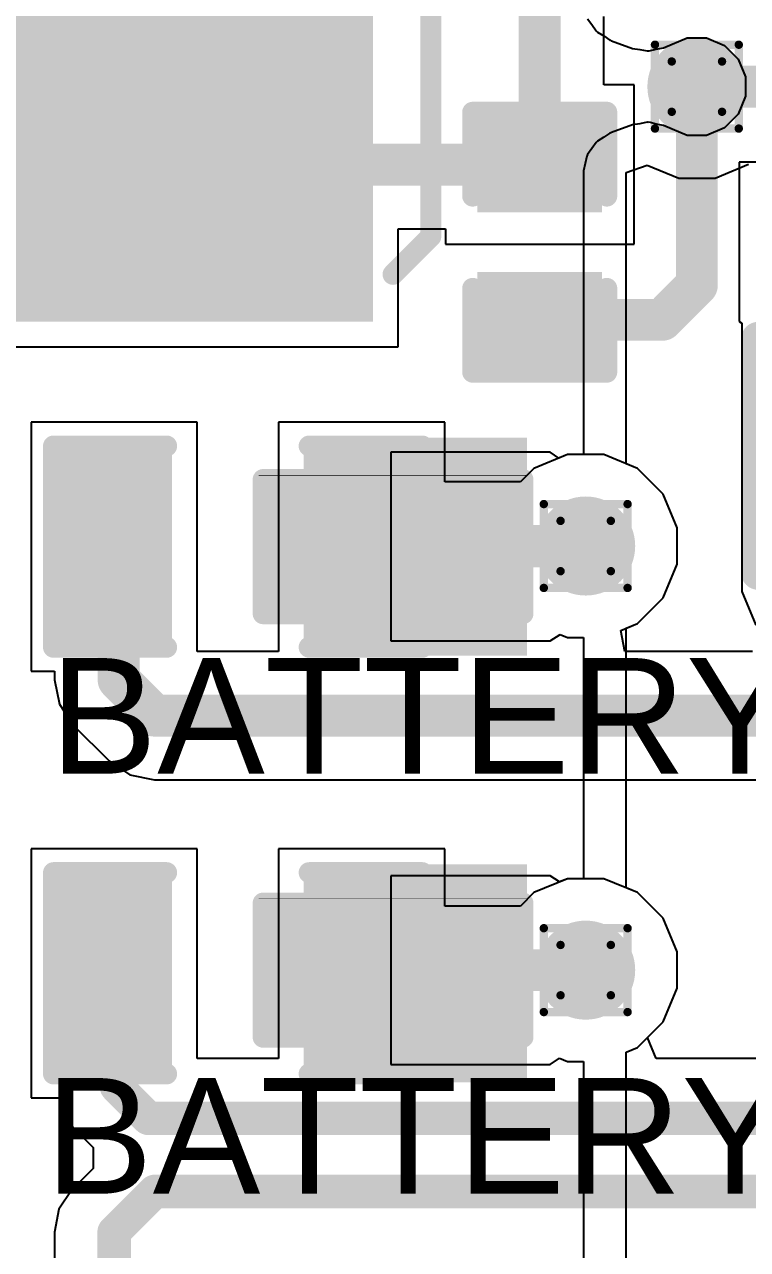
# Model space of a CAD drawing. Header units: inches. Extents: x 0 to 355, y -10 to 78.
# Drawn here: x 27.77 to 32.16, y 11.35 to 18.77 of the extents above; entities that cross this region are included whole.
import ezdxf

# ---------------------------------------------------------------- set-up
doc = ezdxf.new("R2010")
doc.units = ezdxf.units.IN
for name, color, linetype in [('Bottom Layer', 5, 'Continuous'), ('Bottom Overlay', 54, 'Continuous'), ('Bottom Paste', 16, 'Continuous'), ('Bottom Solder', 6, 'Continuous'), ('Drill Drawing', 1, 'Continuous'), ('Top Layer', 1, 'Continuous'), ('Top Overlay', 2, 'Continuous'), ('Top Paste', 8, 'Continuous'), ('Top Solder', 216, 'Continuous'), ('Via Holes', 16, 'Continuous')]:
    doc.layers.add(name, color=color, linetype=linetype)
doc.styles.add('Arial', font='', dxfattribs={"height": 0.2})
doc.styles.get('Arial').set_extended_font_data('Arial')

# ---------------------------------------------------------------- blocks, each defined once
blk = doc.blocks.new('IND_0402_10')
at = {"layer": 'Top Layer'}
for points in [[(-0.55, 0.3), (-0.15, 0.3), (-0.15, -0.3), (-0.55, -0.3)], [(0.15, 0.3), (0.55, 0.3), (0.55, -0.3), (0.15, -0.3)]]:
    blk.add_hatch(color=1, dxfattribs=at).paths.add_polyline_path(points)
at = {"layer": 'Top Paste'}
for points in [[(-0.55, 0.3), (-0.15, 0.3), (-0.15, -0.3), (-0.55, -0.3)], [(0.15, 0.3), (0.55, 0.3), (0.55, -0.3), (0.15, -0.3)]]:
    blk.add_hatch(color=8, dxfattribs=at).paths.add_polyline_path(points)
at = {"layer": 'Top Solder'}
for points in [[(-0.6516, 0.4016), (-0.0484, 0.4016), (-0.0484, -0.4016), (-0.6516, -0.4016)], [(0.0484, 0.4016), (0.6516, 0.4016), (0.6516, -0.4016), (0.0484, -0.4016)]]:
    blk.add_hatch(color=216, dxfattribs=at).paths.add_polyline_path(points)
at = {"layer": 'Top Overlay'}
for points in [[(-0.7112, 0.4572, 0.2, 0.2, 0), (-0.3048, 0.4572, 0.2, 0.2, 0)], [(-0.7112, 0.4572, 0.2, 0.2, 0), (-0.7112, -0.4572, 0.2, 0.2, 0)], [(-0.3048, 0.4572, 0.2, 0.2, 0), (0.7112, 0.4572, 0.2, 0.2, 0)], [(0.7112, 0.4572, 0.2, 0.2, 0), (0.7112, -0.4572, 0.2, 0.2, 0)], [(-0.7112, -0.4572, 0.2, 0.2, 0), (-0.3048, -0.4572, 0.2, 0.2, 0)], [(-0.3048, -0.4572, 0.2, 0.2, 0), (0.7112, -0.4572, 0.2, 0.2, 0)]]:
    blk.add_lwpolyline(points, format="xyseb", dxfattribs=at)
for points in [[(-0.7612, 0.4572, 0.1, 0.1, 1), (-0.6612, 0.4572, 0.1, 0.1, 1)], [(-0.7612, 0.4572, 0.1, 0.1, 1), (-0.6612, 0.4572, 0.1, 0.1, 1)], [(-0.3548, 0.4572, 0.1, 0.1, 1), (-0.2548, 0.4572, 0.1, 0.1, 1)], [(-0.3548, 0.4572, 0.1, 0.1, 1), (-0.2548, 0.4572, 0.1, 0.1, 1)], [(0.6612, 0.4572, 0.1, 0.1, 1), (0.7612, 0.4572, 0.1, 0.1, 1)], [(0.6612, 0.4572, 0.1, 0.1, 1), (0.7612, 0.4572, 0.1, 0.1, 1)], [(-0.7612, -0.4572, 0.1, 0.1, 1), (-0.6612, -0.4572, 0.1, 0.1, 1)], [(-0.7612, -0.4572, 0.1, 0.1, 1), (-0.6612, -0.4572, 0.1, 0.1, 1)], [(-0.3548, -0.4572, 0.1, 0.1, 1), (-0.2548, -0.4572, 0.1, 0.1, 1)], [(-0.3548, -0.4572, 0.1, 0.1, 1), (-0.2548, -0.4572, 0.1, 0.1, 1)], [(0.6612, -0.4572, 0.1, 0.1, 1), (0.7612, -0.4572, 0.1, 0.1, 1)], [(0.6612, -0.4572, 0.1, 0.1, 1), (0.7612, -0.4572, 0.1, 0.1, 1)]]:
    blk.add_lwpolyline(points, format="xyseb", close=True, dxfattribs=at)
blk = doc.blocks.new('SMD5032_2P_15')
at = {"layer": 'Top Layer'}
for points in [[(-2.7, 1.2), (-1, 1.2), (-1, -1.2), (-2.7, -1.2)], [(1, 1.2), (2.7, 1.2), (2.7, -1.2), (1, -1.2)]]:
    blk.add_hatch(color=1, dxfattribs=at).paths.add_polyline_path(points)
at = {"layer": 'Top Paste'}
for points in [[(-2.7, 1.2), (-1, 1.2), (-1, -1.2), (-2.7, -1.2)], [(1, 1.2), (2.7, 1.2), (2.7, -1.2), (1, -1.2)]]:
    blk.add_hatch(color=8, dxfattribs=at).paths.add_polyline_path(points)
at = {"layer": 'Top Solder'}
for points in [[(-2.8016, 1.3016), (-0.8984, 1.3016), (-0.8984, -1.3016), (-2.8016, -1.3016)], [(0.8984, 1.3016), (2.8016, 1.3016), (2.8016, -1.3016), (0.8984, -1.3016)]]:
    blk.add_hatch(color=216, dxfattribs=at).paths.add_polyline_path(points)
at = {"layer": 'Top Overlay'}
for points in [[(-2.286, 1.651, 0.127, 0.127, 0), (-2.5146, 1.4224, 0.127, 0.127, 0)], [(-2.286, 1.651, 0.127, 0.127, 0), (2.286, 1.651, 0.127, 0.127, 0)], [(2.286, 1.651, 0.127, 0.127, 0), (2.5146, 1.4224, 0.127, 0.127, 0)], [(-2.5146, -1.4224, 0.127, 0.127, 0), (-2.286, -1.651, 0.127, 0.127, 0)], [(2.5146, -1.4224, 0.127, 0.127, 0), (2.286, -1.651, 0.127, 0.127, 0)], [(-2.286, -1.651, 0.127, 0.127, 0), (2.286, -1.651, 0.127, 0.127, 0)]]:
    blk.add_lwpolyline(points, format="xyseb", dxfattribs=at)
for points in [[(-2.3178, 1.651, 0.0635, 0.0635, 1), (-2.2542, 1.651, 0.0635, 0.0635, 1)], [(-2.3178, 1.651, 0.0635, 0.0635, 1), (-2.2542, 1.651, 0.0635, 0.0635, 1)], [(2.2543, 1.651, 0.0635, 0.0635, 1), (2.3178, 1.651, 0.0635, 0.0635, 1)], [(2.2542, 1.651, 0.0635, 0.0635, 1), (2.3178, 1.651, 0.0635, 0.0635, 1)], [(-2.5463, 1.4224, 0.0635, 0.0635, 1), (-2.4829, 1.4224, 0.0635, 0.0635, 1)], [(2.4829, 1.4224, 0.0635, 0.0635, 1), (2.5464, 1.4224, 0.0635, 0.0635, 1)], [(-2.5463, -1.4224, 0.0635, 0.0635, 1), (-2.4829, -1.4224, 0.0635, 0.0635, 1)], [(2.4829, -1.4224, 0.0635, 0.0635, 1), (2.5464, -1.4224, 0.0635, 0.0635, 1)], [(-2.3178, -1.651, 0.0635, 0.0635, 1), (-2.2542, -1.651, 0.0635, 0.0635, 1)], [(-2.3178, -1.651, 0.0635, 0.0635, 1), (-2.2542, -1.651, 0.0635, 0.0635, 1)], [(2.2543, -1.651, 0.0635, 0.0635, 1), (2.3178, -1.651, 0.0635, 0.0635, 1)], [(2.2542, -1.651, 0.0635, 0.0635, 1), (2.3178, -1.651, 0.0635, 0.0635, 1)]]:
    blk.add_lwpolyline(points, format="xyseb", close=True, dxfattribs=at)
blk = doc.blocks.new('R___0402_B_50')
at = {"layer": 'Bottom Layer'}
for points in [[(-0.2413, 0.3175), (-0.2413, -0.3175), (-0.6985, -0.3175), (-0.6985, 0.3175)], [(0.6985, 0.3175), (0.6985, -0.3175), (0.2413, -0.3175), (0.2413, 0.3175)]]:
    blk.add_hatch(color=5, dxfattribs=at).paths.add_polyline_path(points)
at = {"layer": 'Bottom Paste'}
for points in [[(-0.2413, 0.3175), (-0.2413, -0.3175), (-0.6985, -0.3175), (-0.6985, 0.3175)], [(0.6985, 0.3175), (0.6985, -0.3175), (0.2413, -0.3175), (0.2413, 0.3175)]]:
    blk.add_hatch(color=16, dxfattribs=at).paths.add_polyline_path(points)
at = {"layer": 'Bottom Solder'}
for points in [[(-0.1863, 0.3725), (-0.1863, -0.3725), (-0.7535, -0.3725), (-0.7535, 0.3725)], [(0.7535, 0.3725), (0.7535, -0.3725), (0.1863, -0.3725), (0.1863, 0.3725)]]:
    blk.add_hatch(color=6, dxfattribs=at).paths.add_polyline_path(points)
at = {"layer": 'Bottom Overlay'}
for points in [[(-0.7874, -0.4064, 0.127, 0.127, 0), (-0.7874, 0.4064, 0.127, 0.127, 0)], [(-0.7874, 0.4064, 0.127, 0.127, 0), (0.7874, 0.4064, 0.127, 0.127, 0)], [(0.7874, -0.4064, 0.127, 0.127, 0), (0.7874, 0.4064, 0.127, 0.127, 0)], [(-0.8128, 0.4318, 0.00323, 0.00323, 0), (0.8128, 0.4318, 0.00323, 0.00323, 0)], [(-0.7874, -0.4064, 0.127, 0.127, 0), (0.7874, -0.4064, 0.127, 0.127, 0)]]:
    blk.add_lwpolyline(points, format="xyseb", dxfattribs=at)
for points in [[(-0.8191, 0.4064, 0.0635, 0.0635, 1), (-0.7556, 0.4064, 0.0635, 0.0635, 1)], [(-0.8191, 0.4064, 0.0635, 0.0635, 1), (-0.7556, 0.4064, 0.0635, 0.0635, 1)], [(0.7556, 0.4064, 0.0635, 0.0635, 1), (0.8191, 0.4064, 0.0635, 0.0635, 1)], [(0.7556, 0.4064, 0.0635, 0.0635, 1), (0.8191, 0.4064, 0.0635, 0.0635, 1)], [(-0.8136, 0.4318, 0.00161, 0.00161, 1), (-0.812, 0.4318, 0.00161, 0.00161, 1)], [(0.812, 0.4318, 0.00161, 0.00161, 1), (0.8136, 0.4318, 0.00161, 0.00161, 1)], [(-0.8191, -0.4064, 0.0635, 0.0635, 1), (-0.7556, -0.4064, 0.0635, 0.0635, 1)], [(-0.8191, -0.4064, 0.0635, 0.0635, 1), (-0.7556, -0.4064, 0.0635, 0.0635, 1)], [(0.7556, -0.4064, 0.0635, 0.0635, 1), (0.8191, -0.4064, 0.0635, 0.0635, 1)], [(0.7556, -0.4064, 0.0635, 0.0635, 1), (0.8191, -0.4064, 0.0635, 0.0635, 1)]]:
    blk.add_lwpolyline(points, format="xyseb", close=True, dxfattribs=at)
blk = doc.blocks.new('R___0402_B_51')
at = {"layer": 'Bottom Layer'}
for points in [[(-0.2413, 0.3175), (-0.2413, -0.3175), (-0.6985, -0.3175), (-0.6985, 0.3175)], [(0.6985, 0.3175), (0.6985, -0.3175), (0.2413, -0.3175), (0.2413, 0.3175)]]:
    blk.add_hatch(color=5, dxfattribs=at).paths.add_polyline_path(points)
at = {"layer": 'Bottom Paste'}
for points in [[(-0.2413, 0.3175), (-0.2413, -0.3175), (-0.6985, -0.3175), (-0.6985, 0.3175)], [(0.6985, 0.3175), (0.6985, -0.3175), (0.2413, -0.3175), (0.2413, 0.3175)]]:
    blk.add_hatch(color=16, dxfattribs=at).paths.add_polyline_path(points)
at = {"layer": 'Bottom Solder'}
for points in [[(-0.1863, 0.3725), (-0.1863, -0.3725), (-0.7535, -0.3725), (-0.7535, 0.3725)], [(0.7535, 0.3725), (0.7535, -0.3725), (0.1863, -0.3725), (0.1863, 0.3725)]]:
    blk.add_hatch(color=6, dxfattribs=at).paths.add_polyline_path(points)
at = {"layer": 'Bottom Overlay'}
for points in [[(-0.7874, 0.4064, 0.127, 0.127, 0), (0.7874, 0.4064, 0.127, 0.127, 0)], [(-0.7874, -0.4064, 0.127, 0.127, 0), (-0.7874, 0.4064, 0.127, 0.127, 0)], [(0.7874, -0.4064, 0.127, 0.127, 0), (0.7874, 0.4064, 0.127, 0.127, 0)], [(-0.8128, 0.4318, 0.00323, 0.00323, 0), (0.8128, 0.4318, 0.00323, 0.00323, 0)], [(-0.7874, -0.4064, 0.127, 0.127, 0), (0.7874, -0.4064, 0.127, 0.127, 0)]]:
    blk.add_lwpolyline(points, format="xyseb", dxfattribs=at)
for points in [[(-0.8191, 0.4064, 0.0635, 0.0635, 1), (-0.7556, 0.4064, 0.0635, 0.0635, 1)], [(-0.8191, 0.4064, 0.0635, 0.0635, 1), (-0.7556, 0.4064, 0.0635, 0.0635, 1)], [(0.7556, 0.4064, 0.0635, 0.0635, 1), (0.8191, 0.4064, 0.0635, 0.0635, 1)], [(0.7556, 0.4064, 0.0635, 0.0635, 1), (0.8191, 0.4064, 0.0635, 0.0635, 1)], [(-0.8136, 0.4318, 0.00161, 0.00161, 1), (-0.812, 0.4318, 0.00161, 0.00161, 1)], [(0.812, 0.4318, 0.00161, 0.00161, 1), (0.8136, 0.4318, 0.00161, 0.00161, 1)], [(-0.8191, -0.4064, 0.0635, 0.0635, 1), (-0.7556, -0.4064, 0.0635, 0.0635, 1)], [(-0.8191, -0.4064, 0.0635, 0.0635, 1), (-0.7556, -0.4064, 0.0635, 0.0635, 1)], [(0.7556, -0.4064, 0.0635, 0.0635, 1), (0.8191, -0.4064, 0.0635, 0.0635, 1)], [(0.7556, -0.4064, 0.0635, 0.0635, 1), (0.8191, -0.4064, 0.0635, 0.0635, 1)]]:
    blk.add_lwpolyline(points, format="xyseb", close=True, dxfattribs=at)
blk = doc.blocks.new('LED_0603_68')
at = {"layer": 'Top Layer'}
for points in [[(-1, 0.5), (-0.5, 0.5), (-0.5, -0.5), (-1, -0.5)], [(0.5, 0.5), (1, 0.5), (1, -0.5), (0.5, -0.5)]]:
    blk.add_hatch(color=1, dxfattribs=at).paths.add_polyline_path(points)
at = {"layer": 'Top Overlay'}
blk.add_hatch(color=2, dxfattribs=at).paths.add_polyline_path([(1.1176, -0.6604), (1.7526, -0.6604), (1.7526, 0.6604), (1.1176, 0.6604)])
at = {"layer": 'Top Paste'}
for points in [[(-1, 0.5), (-0.5, 0.5), (-0.5, -0.5), (-1, -0.5)], [(0.5, 0.5), (1, 0.5), (1, -0.5), (0.5, -0.5)]]:
    blk.add_hatch(color=8, dxfattribs=at).paths.add_polyline_path(points)
at = {"layer": 'Top Solder'}
for points in [[(-1.1016, 0.6016), (-0.3984, 0.6016), (-0.3984, -0.6016), (-1.1016, -0.6016)], [(0.3984, 0.6016), (1.1016, 0.6016), (1.1016, -0.6016), (0.3984, -0.6016)]]:
    blk.add_hatch(color=216, dxfattribs=at).paths.add_polyline_path(points)
at = {"layer": 'Top Overlay'}
for points in [[(-1.1176, 0.6096, 0.127, 0.127, 0), (-0.4318, 0.6096, 0.127, 0.127, 0)], [(-1.1176, -0.6096, 0.127, 0.127, 0), (-1.1176, 0.6096, 0.127, 0.127, 0)], [(0.4318, 0.6096, 0.127, 0.127, 0), (1.1176, 0.6096, 0.127, 0.127, 0)], [(1.1176, -0.6096, 0.127, 0.127, 0), (1.1176, 0.6096, 0.127, 0.127, 0)], [(-1.1176, -0.6096, 0.127, 0.127, 0), (-0.4318, -0.6096, 0.127, 0.127, 0)], [(0.4318, -0.6096, 0.127, 0.127, 0), (1.1176, -0.6096, 0.127, 0.127, 0)]]:
    blk.add_lwpolyline(points, format="xyseb", dxfattribs=at)
for points in [[(-1.1494, 0.6096, 0.0635, 0.0635, 1), (-1.0858, 0.6096, 0.0635, 0.0635, 1)], [(-1.1494, 0.6096, 0.0635, 0.0635, 1), (-1.0858, 0.6096, 0.0635, 0.0635, 1)], [(-0.4636, 0.6096, 0.0635, 0.0635, 1), (-0.4001, 0.6096, 0.0635, 0.0635, 1)], [(0.4001, 0.6096, 0.0635, 0.0635, 1), (0.4636, 0.6096, 0.0635, 0.0635, 1)], [(1.0859, 0.6096, 0.0635, 0.0635, 1), (1.1494, 0.6096, 0.0635, 0.0635, 1)], [(1.0859, 0.6096, 0.0635, 0.0635, 1), (1.1494, 0.6096, 0.0635, 0.0635, 1)], [(-1.1494, -0.6096, 0.0635, 0.0635, 1), (-1.0858, -0.6096, 0.0635, 0.0635, 1)], [(-1.1494, -0.6096, 0.0635, 0.0635, 1), (-1.0858, -0.6096, 0.0635, 0.0635, 1)], [(-0.4636, -0.6096, 0.0635, 0.0635, 1), (-0.4001, -0.6096, 0.0635, 0.0635, 1)], [(0.4001, -0.6096, 0.0635, 0.0635, 1), (0.4636, -0.6096, 0.0635, 0.0635, 1)], [(1.0859, -0.6096, 0.0635, 0.0635, 1), (1.1494, -0.6096, 0.0635, 0.0635, 1)], [(1.0859, -0.6096, 0.0635, 0.0635, 1), (1.1494, -0.6096, 0.0635, 0.0635, 1)]]:
    blk.add_lwpolyline(points, format="xyseb", close=True, dxfattribs=at)
blk = doc.blocks.new('LED_0603_69')
at = {"layer": 'Top Layer'}
for points in [[(-1, 0.5), (-0.5, 0.5), (-0.5, -0.5), (-1, -0.5)], [(0.5, 0.5), (1, 0.5), (1, -0.5), (0.5, -0.5)]]:
    blk.add_hatch(color=1, dxfattribs=at).paths.add_polyline_path(points)
at = {"layer": 'Top Overlay'}
blk.add_hatch(color=2, dxfattribs=at).paths.add_polyline_path([(1.1176, -0.6604), (1.7526, -0.6604), (1.7526, 0.6604), (1.1176, 0.6604)])
at = {"layer": 'Top Paste'}
for points in [[(-1, 0.5), (-0.5, 0.5), (-0.5, -0.5), (-1, -0.5)], [(0.5, 0.5), (1, 0.5), (1, -0.5), (0.5, -0.5)]]:
    blk.add_hatch(color=8, dxfattribs=at).paths.add_polyline_path(points)
at = {"layer": 'Top Solder'}
for points in [[(-1.1016, 0.6016), (-0.3984, 0.6016), (-0.3984, -0.6016), (-1.1016, -0.6016)], [(0.3984, 0.6016), (1.1016, 0.6016), (1.1016, -0.6016), (0.3984, -0.6016)]]:
    blk.add_hatch(color=216, dxfattribs=at).paths.add_polyline_path(points)
at = {"layer": 'Top Overlay'}
for points in [[(-1.1176, -0.6096, 0.127, 0.127, 0), (-1.1176, 0.6096, 0.127, 0.127, 0)], [(-1.1176, 0.6096, 0.127, 0.127, 0), (-0.4318, 0.6096, 0.127, 0.127, 0)], [(0.4318, 0.6096, 0.127, 0.127, 0), (1.1176, 0.6096, 0.127, 0.127, 0)], [(1.1176, -0.6096, 0.127, 0.127, 0), (1.1176, 0.6096, 0.127, 0.127, 0)], [(-1.1176, -0.6096, 0.127, 0.127, 0), (-0.4318, -0.6096, 0.127, 0.127, 0)], [(0.4318, -0.6096, 0.127, 0.127, 0), (1.1176, -0.6096, 0.127, 0.127, 0)]]:
    blk.add_lwpolyline(points, format="xyseb", dxfattribs=at)
for points in [[(-1.1494, 0.6096, 0.0635, 0.0635, 1), (-1.0858, 0.6096, 0.0635, 0.0635, 1)], [(-1.1494, 0.6096, 0.0635, 0.0635, 1), (-1.0858, 0.6096, 0.0635, 0.0635, 1)], [(-0.4636, 0.6096, 0.0635, 0.0635, 1), (-0.4001, 0.6096, 0.0635, 0.0635, 1)], [(0.4001, 0.6096, 0.0635, 0.0635, 1), (0.4636, 0.6096, 0.0635, 0.0635, 1)], [(1.0859, 0.6096, 0.0635, 0.0635, 1), (1.1494, 0.6096, 0.0635, 0.0635, 1)], [(1.0859, 0.6096, 0.0635, 0.0635, 1), (1.1494, 0.6096, 0.0635, 0.0635, 1)], [(-1.1494, -0.6096, 0.0635, 0.0635, 1), (-1.0858, -0.6096, 0.0635, 0.0635, 1)], [(-1.1494, -0.6096, 0.0635, 0.0635, 1), (-1.0858, -0.6096, 0.0635, 0.0635, 1)], [(-0.4636, -0.6096, 0.0635, 0.0635, 1), (-0.4001, -0.6096, 0.0635, 0.0635, 1)], [(0.4001, -0.6096, 0.0635, 0.0635, 1), (0.4636, -0.6096, 0.0635, 0.0635, 1)], [(1.0859, -0.6096, 0.0635, 0.0635, 1), (1.1494, -0.6096, 0.0635, 0.0635, 1)], [(1.0859, -0.6096, 0.0635, 0.0635, 1), (1.1494, -0.6096, 0.0635, 0.0635, 1)]]:
    blk.add_lwpolyline(points, format="xyseb", close=True, dxfattribs=at)
blk = doc.blocks.new('C___0402_85')
at = {"layer": 'Top Layer'}
for points in [[(-0.6985, -0.3175), (-0.6985, 0.3175), (-0.2413, 0.3175), (-0.2413, -0.3175)], [(0.2413, -0.3175), (0.2413, 0.3175), (0.6985, 0.3175), (0.6985, -0.3175)]]:
    blk.add_hatch(color=1, dxfattribs=at).paths.add_polyline_path(points)
at = {"layer": 'Top Paste'}
for points in [[(-0.6985, -0.3175), (-0.6985, 0.3175), (-0.2413, 0.3175), (-0.2413, -0.3175)], [(0.2413, -0.3175), (0.2413, 0.3175), (0.6985, 0.3175), (0.6985, -0.3175)]]:
    blk.add_hatch(color=8, dxfattribs=at).paths.add_polyline_path(points)
at = {"layer": 'Top Solder'}
for points in [[(-0.7585, -0.3775), (-0.7585, 0.3775), (-0.1813, 0.3775), (-0.1813, -0.3775)], [(0.1813, -0.3775), (0.1813, 0.3775), (0.7585, 0.3775), (0.7585, -0.3775)]]:
    blk.add_hatch(color=216, dxfattribs=at).paths.add_polyline_path(points)
at = {"layer": 'Top Overlay'}
for points in [[(-0.7874, 0.4064, 0.127, 0.127, 0), (-0.2794, 0.4064, 0.127, 0.127, 0)], [(-0.7874, 0.4064, 0.127, 0.127, 0), (-0.7874, -0.4064, 0.127, 0.127, 0)], [(0.2794, 0.4064, 0.127, 0.127, 0), (0.7874, 0.4064, 0.127, 0.127, 0)], [(0.7874, 0.4064, 0.127, 0.127, 0), (0.7874, -0.4064, 0.127, 0.127, 0)], [(-0.7874, -0.4064, 0.127, 0.127, 0), (-0.2794, -0.4064, 0.127, 0.127, 0)], [(0.2794, -0.4064, 0.127, 0.127, 0), (0.7874, -0.4064, 0.127, 0.127, 0)]]:
    blk.add_lwpolyline(points, format="xyseb", dxfattribs=at)
for points in [[(-0.8191, 0.4064, 0.0635, 0.0635, 1), (-0.7556, 0.4064, 0.0635, 0.0635, 1)], [(-0.8191, 0.4064, 0.0635, 0.0635, 1), (-0.7556, 0.4064, 0.0635, 0.0635, 1)], [(-0.3111, 0.4064, 0.0635, 0.0635, 1), (-0.2477, 0.4064, 0.0635, 0.0635, 1)], [(0.2477, 0.4064, 0.0635, 0.0635, 1), (0.3111, 0.4064, 0.0635, 0.0635, 1)], [(0.7556, 0.4064, 0.0635, 0.0635, 1), (0.8191, 0.4064, 0.0635, 0.0635, 1)], [(0.7556, 0.4064, 0.0635, 0.0635, 1), (0.8191, 0.4064, 0.0635, 0.0635, 1)], [(-0.8191, -0.4064, 0.0635, 0.0635, 1), (-0.7556, -0.4064, 0.0635, 0.0635, 1)], [(-0.8191, -0.4064, 0.0635, 0.0635, 1), (-0.7556, -0.4064, 0.0635, 0.0635, 1)], [(-0.3111, -0.4064, 0.0635, 0.0635, 1), (-0.2477, -0.4064, 0.0635, 0.0635, 1)], [(0.2477, -0.4064, 0.0635, 0.0635, 1), (0.3111, -0.4064, 0.0635, 0.0635, 1)], [(0.7556, -0.4064, 0.0635, 0.0635, 1), (0.8191, -0.4064, 0.0635, 0.0635, 1)], [(0.7556, -0.4064, 0.0635, 0.0635, 1), (0.8191, -0.4064, 0.0635, 0.0635, 1)]]:
    blk.add_lwpolyline(points, format="xyseb", close=True, dxfattribs=at)

msp = doc.modelspace()

# ---------------------------------------------------------------- hatches: boundary and pattern name
at = {"layer": 'Bottom Layer'}
h = msp.add_hatch(color=5, dxfattribs=at)
edge = h.paths.add_edge_path()
edge.add_arc((31.8481, 18.3899), 0.3, 0, 360)
h = msp.add_hatch(color=5, dxfattribs=at)
edge = h.paths.add_edge_path()
edge.add_arc((31.1743, 15.6072), 0.3, 0, 360)
h = msp.add_hatch(color=5, dxfattribs=at)
edge = h.paths.add_edge_path()
edge.add_arc((31.1743, 13.0381), 0.3, 0, 360)
at = {"layer": 'Top Layer'}
h = msp.add_hatch(color=1, dxfattribs=at)
edge = h.paths.add_edge_path()
edge.add_arc((31.8481, 18.3899), 0.3, 0, 360)
h = msp.add_hatch(color=1, dxfattribs=at)
edge = h.paths.add_edge_path()
edge.add_arc((31.1743, 15.6072), 0.3, 0, 360)
h = msp.add_hatch(color=1, dxfattribs=at)
edge = h.paths.add_edge_path()
edge.add_arc((31.1743, 13.0381), 0.3, 0, 360)
at = {"layer": 'Via Holes'}
h = msp.add_hatch(color=7, dxfattribs=at)
edge = h.paths.add_edge_path()
edge.add_arc((31.8481, 18.3899), 0.15, 0, 360)
h = msp.add_hatch(color=7, dxfattribs=at)
edge = h.paths.add_edge_path()
edge.add_arc((31.1743, 15.6072), 0.15, 0, 360)
h = msp.add_hatch(color=7, dxfattribs=at)
edge = h.paths.add_edge_path()
edge.add_arc((31.1743, 13.0381), 0.15, 0, 360)

# ---------------------------------------------------------------- linework, layer by layer
at = {"layer": 'Bottom Layer'}
for p, q in [((31.1851, 18.8016), (31.2117, 18.7653)), ((31.2117, 18.7653), (31.2367, 18.7279)), ((31.2367, 18.7279), (31.2414, 18.7247)), ((31.2414, 18.7247), (31.2448, 18.7201)), ((31.2448, 18.7201), (31.2833, 18.6968)), ((31.2833, 18.6968), (31.3207, 18.6718)), ((31.3207, 18.6718), (31.3263, 18.6706)), ((31.3263, 18.6706), (31.3312, 18.6677)), ((31.3312, 18.6677), (31.4582, 18.6214)), ((31.6018, 18.6167), (31.6459, 18.6255)), ((31.6459, 18.6255), (31.7894, 18.6849)), ((31.7894, 18.6849), (31.9068, 18.6849)), ((31.9068, 18.6849), (32.0152, 18.64)), ((32.0152, 18.64), (32.0982, 18.557)), ((31.4582, 18.6214), (31.5026, 18.6146)), ((31.5026, 18.6146), (31.5468, 18.6058)), ((31.5468, 18.6058), (31.5524, 18.6069)), ((31.5524, 18.6069), (31.558, 18.606)), ((31.558, 18.606), (31.6018, 18.6167)), ((32.0982, 18.557), (32.1431, 18.4486)), ((32.1431, 18.4486), (32.1431, 18.3312)), ((32.1431, 18.3312), (32.0982, 18.2228)), ((32.0982, 18.2228), (32.0152, 18.1398)), ((31.3207, 18.1081), (31.2833, 18.0831)), ((31.3263, 18.1092), (31.3207, 18.1081)), ((31.3312, 18.1121), (31.3263, 18.1092)), ((31.4582, 18.1584), (31.3312, 18.1121)), ((31.5026, 18.1653), (31.4582, 18.1584)), ((31.5468, 18.174), (31.5026, 18.1653)), ((31.5524, 18.1729), (31.5468, 18.174)), ((31.558, 18.1738), (31.5524, 18.1729)), ((31.6018, 18.1631), (31.558, 18.1738)), ((31.6459, 18.1543), (31.6018, 18.1631)), ((31.7894, 18.0949), (31.6459, 18.1543)), ((32.0152, 18.1398), (31.9068, 18.0949)), ((31.2367, 18.0519), (31.2117, 18.0145)), ((31.2414, 18.0551), (31.2367, 18.0519)), ((31.2448, 18.0597), (31.2414, 18.0551)), ((31.2833, 18.0831), (31.2448, 18.0597)), ((31.9068, 18.0949), (31.7894, 18.0949)), ((31.1805, 17.9679), (31.1718, 17.9238)), ((31.1837, 17.9727), (31.1805, 17.9679)), ((31.1851, 17.9782), (31.1837, 17.9727)), ((31.2117, 18.0145), (31.1851, 17.9782)), ((31.1718, 17.9238), (31.1611, 17.88)), ((31.4198, 17.8688), (31.5468, 17.9151)), ((31.5468, 17.9151), (31.7379, 17.8359)), ((31.9583, 17.8359), (32.1619, 17.9203)), ((31.1619, 17.8744), (31.1608, 17.8688)), ((31.1608, 17.8688), (31.1608, 16.1612)), ((31.1611, 17.88), (31.1619, 17.8744)), ((31.4198, 16.1052), (31.4198, 17.8688)), ((31.7379, 17.8359), (31.9583, 17.8359)), ((30.9591, 16.175), (29.9939, 16.175)), ((29.9939, 16.175), (29.9939, 15.032)), ((31.0121, 16.1396), (30.9591, 16.175)), ((30.9591, 16.175), (30.9591, 16.175)), ((31.0641, 16.1612), (31.0121, 16.1396)), ((31.1608, 16.1612), (31.0641, 16.1612)), ((31.4881, 16.0769), (31.4198, 16.1052)), ((31.644, 15.921), (31.4881, 16.0769)), ((31.7283, 15.7174), (31.644, 15.921)), ((31.7283, 15.497), (31.7283, 15.7174)), ((31.644, 15.2934), (31.7283, 15.497)), ((31.4881, 15.1375), (31.644, 15.2934)), ((30.9591, 15.032), (31.0189, 15.0719)), ((31.0189, 15.0719), (31.0641, 15.0532)), ((31.4198, 15.1092), (31.4881, 15.1375)), ((31.4198, 13.5361), (31.4198, 15.1092)), ((29.9939, 15.032), (30.9591, 15.032)), ((30.9591, 15.032), (30.9591, 15.032)), ((31.0641, 15.0532), (31.1608, 15.0532)), ((31.1608, 15.0532), (31.1608, 13.5921)), ((30.9591, 13.6096), (29.9939, 13.6096)), ((29.9939, 13.6096), (29.9939, 12.4666)), ((31.0155, 13.572), (30.9591, 13.6096)), ((30.9591, 13.6096), (30.9591, 13.6096)), ((31.0641, 13.5921), (31.0155, 13.572)), ((31.1608, 13.5921), (31.0641, 13.5921)), ((31.4881, 13.5078), (31.4198, 13.5361)), ((31.644, 13.3519), (31.4881, 13.5078)), ((31.7283, 13.1483), (31.644, 13.3519)), ((31.7283, 12.9279), (31.7283, 13.1483)), ((31.644, 12.7243), (31.7283, 12.9279)), ((31.4881, 12.5685), (31.644, 12.7243)), ((31.4198, 12.5402), (31.4881, 12.5685)), ((29.9939, 12.4666), (30.9591, 12.4666)), ((30.9591, 12.4666), (31.0155, 12.5043)), ((30.9591, 12.4666), (30.9591, 12.4666)), ((31.0155, 12.5043), (31.0641, 12.4841)), ((31.0641, 12.4841), (31.1608, 12.4841)), ((31.1608, 12.4841), (31.1608, 10.9887)), ((31.4198, 10.9327), (31.4198, 12.5402))]:
    msp.add_line(p, q, dxfattribs=at)
for points in [[(30.4765, 15.6035, 0.254, 0.254, 0), (30.4784, 15.6054, 0.254, 0.254, 0)], [(30.4784, 15.6054, 0.254, 0.254, 0), (31.1725, 15.6054, 0.254, 0.254, 0)], [(31.1725, 15.6054, 0.254, 0.254, 0), (31.1743, 15.6072, 0.254, 0.254, 0)], [(30.4765, 13.0381, 0.254, 0.254, 0), (31.1743, 13.0381, 0.254, 0.254, 0)]]:
    msp.add_lwpolyline(points, format="xyseb", dxfattribs=at)
for points in [[(30.4149, 15.6054, 0.127, 0.127, 1), (30.5419, 15.6054, 0.127, 0.127, 1)], [(30.4149, 15.6054, 0.127, 0.127, 1), (30.5419, 15.6054, 0.127, 0.127, 1)], [(31.109, 15.6054, 0.127, 0.127, 1), (31.236, 15.6054, 0.127, 0.127, 1)], [(31.109, 15.6054, 0.127, 0.127, 1), (31.236, 15.6054, 0.127, 0.127, 1)], [(31.1108, 15.6072, 0.127, 0.127, 1), (31.2378, 15.6072, 0.127, 0.127, 1)], [(30.413, 15.6035, 0.127, 0.127, 1), (30.54, 15.6035, 0.127, 0.127, 1)], [(30.413, 13.0381, 0.127, 0.127, 1), (30.54, 13.0381, 0.127, 0.127, 1)], [(31.1108, 13.0381, 0.127, 0.127, 1), (31.2378, 13.0381, 0.127, 0.127, 1)]]:
    msp.add_lwpolyline(points, format="xyseb", close=True, dxfattribs=at)
at = {"layer": 'Drill Drawing'}
for points in [[(31.5941, 18.6439, 0.0508, 0.0508, 0), (32.1021, 18.6439, 0.0508, 0.0508, 0)], [(31.5941, 18.1359, 0.0508, 0.0508, 0), (31.5941, 18.6439, 0.0508, 0.0508, 0)], [(32.1021, 18.1359, 0.0508, 0.0508, 0), (32.1021, 18.6439, 0.0508, 0.0508, 0)], [(31.6957, 18.5423, 0.0508, 0.0508, 0), (32.0005, 18.5423, 0.0508, 0.0508, 0)], [(31.6957, 18.2375, 0.0508, 0.0508, 0), (31.6957, 18.5423, 0.0508, 0.0508, 0)], [(32.0005, 18.2375, 0.0508, 0.0508, 0), (32.0005, 18.5423, 0.0508, 0.0508, 0)], [(31.6957, 18.2375, 0.0508, 0.0508, 0), (32.0005, 18.2375, 0.0508, 0.0508, 0)], [(31.5941, 18.1359, 0.0508, 0.0508, 0), (32.1021, 18.1359, 0.0508, 0.0508, 0)], [(30.9203, 15.8612, 0.0508, 0.0508, 0), (31.4283, 15.8612, 0.0508, 0.0508, 0)], [(30.9203, 15.3532, 0.0508, 0.0508, 0), (30.9203, 15.8612, 0.0508, 0.0508, 0)], [(31.4283, 15.3532, 0.0508, 0.0508, 0), (31.4283, 15.8612, 0.0508, 0.0508, 0)], [(31.0219, 15.7596, 0.0508, 0.0508, 0), (31.3267, 15.7596, 0.0508, 0.0508, 0)], [(31.0219, 15.4548, 0.0508, 0.0508, 0), (31.0219, 15.7596, 0.0508, 0.0508, 0)], [(31.3267, 15.4548, 0.0508, 0.0508, 0), (31.3267, 15.7596, 0.0508, 0.0508, 0)], [(31.0219, 15.4548, 0.0508, 0.0508, 0), (31.3267, 15.4548, 0.0508, 0.0508, 0)], [(30.9203, 15.3532, 0.0508, 0.0508, 0), (31.4283, 15.3532, 0.0508, 0.0508, 0)], [(30.9203, 13.2921, 0.0508, 0.0508, 0), (31.4283, 13.2921, 0.0508, 0.0508, 0)], [(30.9203, 12.7841, 0.0508, 0.0508, 0), (30.9203, 13.2921, 0.0508, 0.0508, 0)], [(31.4283, 12.7841, 0.0508, 0.0508, 0), (31.4283, 13.2921, 0.0508, 0.0508, 0)], [(31.0219, 13.1905, 0.0508, 0.0508, 0), (31.3267, 13.1905, 0.0508, 0.0508, 0)], [(31.0219, 12.8857, 0.0508, 0.0508, 0), (31.0219, 13.1905, 0.0508, 0.0508, 0)], [(31.3267, 12.8857, 0.0508, 0.0508, 0), (31.3267, 13.1905, 0.0508, 0.0508, 0)], [(31.0219, 12.8857, 0.0508, 0.0508, 0), (31.3267, 12.8857, 0.0508, 0.0508, 0)], [(30.9203, 12.7841, 0.0508, 0.0508, 0), (31.4283, 12.7841, 0.0508, 0.0508, 0)]]:
    msp.add_lwpolyline(points, format="xyseb", dxfattribs=at)
for points in [[(31.5814, 18.6439, 0.0254, 0.0254, 1), (31.6068, 18.6439, 0.0254, 0.0254, 1)], [(31.5814, 18.6439, 0.0254, 0.0254, 1), (31.6068, 18.6439, 0.0254, 0.0254, 1)], [(32.0894, 18.6439, 0.0254, 0.0254, 1), (32.1148, 18.6439, 0.0254, 0.0254, 1)], [(32.0894, 18.6439, 0.0254, 0.0254, 1), (32.1148, 18.6439, 0.0254, 0.0254, 1)], [(31.683, 18.5423, 0.0254, 0.0254, 1), (31.7084, 18.5423, 0.0254, 0.0254, 1)], [(31.683, 18.5423, 0.0254, 0.0254, 1), (31.7084, 18.5423, 0.0254, 0.0254, 1)], [(31.9878, 18.5423, 0.0254, 0.0254, 1), (32.0132, 18.5423, 0.0254, 0.0254, 1)], [(31.9878, 18.5423, 0.0254, 0.0254, 1), (32.0132, 18.5423, 0.0254, 0.0254, 1)], [(31.683, 18.2375, 0.0254, 0.0254, 1), (31.7084, 18.2375, 0.0254, 0.0254, 1)], [(31.683, 18.2375, 0.0254, 0.0254, 1), (31.7084, 18.2375, 0.0254, 0.0254, 1)], [(31.9878, 18.2375, 0.0254, 0.0254, 1), (32.0132, 18.2375, 0.0254, 0.0254, 1)], [(31.9878, 18.2375, 0.0254, 0.0254, 1), (32.0132, 18.2375, 0.0254, 0.0254, 1)], [(31.5814, 18.1359, 0.0254, 0.0254, 1), (31.6068, 18.1359, 0.0254, 0.0254, 1)], [(31.5814, 18.1359, 0.0254, 0.0254, 1), (31.6068, 18.1359, 0.0254, 0.0254, 1)], [(32.0894, 18.1359, 0.0254, 0.0254, 1), (32.1148, 18.1359, 0.0254, 0.0254, 1)], [(32.0894, 18.1359, 0.0254, 0.0254, 1), (32.1148, 18.1359, 0.0254, 0.0254, 1)], [(30.9076, 15.8612, 0.0254, 0.0254, 1), (30.933, 15.8612, 0.0254, 0.0254, 1)], [(30.9076, 15.8612, 0.0254, 0.0254, 1), (30.933, 15.8612, 0.0254, 0.0254, 1)], [(31.4156, 15.8612, 0.0254, 0.0254, 1), (31.441, 15.8612, 0.0254, 0.0254, 1)], [(31.4156, 15.8612, 0.0254, 0.0254, 1), (31.441, 15.8612, 0.0254, 0.0254, 1)], [(31.0092, 15.7596, 0.0254, 0.0254, 1), (31.0346, 15.7596, 0.0254, 0.0254, 1)], [(31.0092, 15.7596, 0.0254, 0.0254, 1), (31.0346, 15.7596, 0.0254, 0.0254, 1)], [(31.314, 15.7596, 0.0254, 0.0254, 1), (31.3394, 15.7596, 0.0254, 0.0254, 1)], [(31.314, 15.7596, 0.0254, 0.0254, 1), (31.3394, 15.7596, 0.0254, 0.0254, 1)], [(31.0092, 15.4548, 0.0254, 0.0254, 1), (31.0346, 15.4548, 0.0254, 0.0254, 1)], [(31.0092, 15.4548, 0.0254, 0.0254, 1), (31.0346, 15.4548, 0.0254, 0.0254, 1)], [(31.314, 15.4548, 0.0254, 0.0254, 1), (31.3394, 15.4548, 0.0254, 0.0254, 1)], [(31.314, 15.4548, 0.0254, 0.0254, 1), (31.3394, 15.4548, 0.0254, 0.0254, 1)], [(30.9076, 15.3532, 0.0254, 0.0254, 1), (30.933, 15.3532, 0.0254, 0.0254, 1)], [(30.9076, 15.3532, 0.0254, 0.0254, 1), (30.933, 15.3532, 0.0254, 0.0254, 1)], [(31.4156, 15.3532, 0.0254, 0.0254, 1), (31.441, 15.3532, 0.0254, 0.0254, 1)], [(31.4156, 15.3532, 0.0254, 0.0254, 1), (31.441, 15.3532, 0.0254, 0.0254, 1)], [(30.9076, 13.2921, 0.0254, 0.0254, 1), (30.933, 13.2921, 0.0254, 0.0254, 1)], [(30.9076, 13.2921, 0.0254, 0.0254, 1), (30.933, 13.2921, 0.0254, 0.0254, 1)], [(31.4156, 13.2921, 0.0254, 0.0254, 1), (31.441, 13.2921, 0.0254, 0.0254, 1)], [(31.4156, 13.2921, 0.0254, 0.0254, 1), (31.441, 13.2921, 0.0254, 0.0254, 1)], [(31.0092, 13.1905, 0.0254, 0.0254, 1), (31.0346, 13.1905, 0.0254, 0.0254, 1)], [(31.0092, 13.1905, 0.0254, 0.0254, 1), (31.0346, 13.1905, 0.0254, 0.0254, 1)], [(31.314, 13.1905, 0.0254, 0.0254, 1), (31.3394, 13.1905, 0.0254, 0.0254, 1)], [(31.314, 13.1905, 0.0254, 0.0254, 1), (31.3394, 13.1905, 0.0254, 0.0254, 1)], [(31.0092, 12.8857, 0.0254, 0.0254, 1), (31.0346, 12.8857, 0.0254, 0.0254, 1)], [(31.0092, 12.8857, 0.0254, 0.0254, 1), (31.0346, 12.8857, 0.0254, 0.0254, 1)], [(31.314, 12.8857, 0.0254, 0.0254, 1), (31.3394, 12.8857, 0.0254, 0.0254, 1)], [(31.314, 12.8857, 0.0254, 0.0254, 1), (31.3394, 12.8857, 0.0254, 0.0254, 1)], [(30.9076, 12.7841, 0.0254, 0.0254, 1), (30.933, 12.7841, 0.0254, 0.0254, 1)], [(30.9076, 12.7841, 0.0254, 0.0254, 1), (30.933, 12.7841, 0.0254, 0.0254, 1)], [(31.4156, 12.7841, 0.0254, 0.0254, 1), (31.441, 12.7841, 0.0254, 0.0254, 1)], [(31.4156, 12.7841, 0.0254, 0.0254, 1), (31.441, 12.7841, 0.0254, 0.0254, 1)]]:
    msp.add_lwpolyline(points, format="xyseb", close=True, dxfattribs=at)
at = {"layer": 'Top Layer'}
for p, q in [((31.2841, 18.3999), (31.2841, 18.8148)), ((31.4671, 18.3999), (31.2841, 18.3999)), ((31.4671, 17.4347), (31.4671, 18.3999)), ((33.6624, 17.9327), (32.1037, 17.9327)), ((32.1037, 17.9327), (32.1037, 16.9675)), ((30.0382, 16.8133), (30.0382, 17.5288)), ((30.0382, 17.5288), (30.3241, 17.5288)), ((30.3241, 17.5288), (30.3241, 17.4347)), ((30.3241, 17.4347), (31.4671, 17.4347)), ((32.1037, 16.9675), (32.1212, 16.9575)), ((32.1212, 16.9575), (32.1212, 16.0495)), ((27.1302, 16.8133), (30.0382, 16.8133)), ((28.8201, 16.3575), (27.8121, 16.3575)), ((27.8121, 16.3575), (27.8121, 14.8495)), ((28.8201, 14.9684), (28.8201, 16.3575)), ((30.3201, 16.3575), (29.3121, 16.3575)), ((29.3121, 16.3575), (29.3121, 14.9684)), ((30.3201, 15.9957), (30.3201, 16.3575)), ((31.0641, 16.1612), (30.8605, 16.0769)), ((31.2845, 16.1612), (31.0641, 16.1612)), ((31.4881, 16.0769), (31.2845, 16.1612)), ((30.8605, 16.0769), (30.7793, 15.9957)), ((31.644, 15.921), (31.4881, 16.0769)), ((32.1212, 16.0495), (32.1212, 15.3321)), ((30.7793, 15.9957), (30.3201, 15.9957)), ((31.7283, 15.7174), (31.644, 15.921)), ((31.7283, 15.497), (31.7283, 15.7174)), ((31.644, 15.2934), (31.7283, 15.497)), ((31.4881, 15.1375), (31.644, 15.2934)), ((32.1212, 15.3321), (32.2055, 15.1285)), ((31.3864, 15.0954), (31.4881, 15.1375)), ((31.4117, 14.9684), (31.3864, 15.0954)), ((29.3121, 14.9684), (28.8201, 14.9684)), ((32.186, 14.9684), (31.4117, 14.9684)), ((27.8121, 14.8495), (27.9546, 14.8495)), ((27.9546, 14.8495), (27.9546, 14.7973)), ((27.9546, 14.7973), (27.9842, 14.6486)), ((27.9842, 14.6486), (28.0684, 14.5226)), ((28.0684, 14.5226), (28.2858, 14.3052)), ((28.2858, 14.3052), (28.4118, 14.221)), ((28.4118, 14.221), (28.5605, 14.1915)), ((28.5605, 14.1915), (33.0392, 14.1915)), ((28.8201, 13.7731), (27.8121, 13.7731)), ((27.8121, 13.7731), (27.8121, 12.2651)), ((28.8201, 12.5029), (28.8201, 13.7731)), ((30.3201, 13.7731), (29.3121, 13.7731)), ((29.3121, 13.7731), (29.3121, 12.5029)), ((30.3201, 13.4266), (30.3201, 13.7731)), ((31.0641, 13.5921), (30.8605, 13.5078)), ((31.2845, 13.5921), (31.0641, 13.5921)), ((31.4881, 13.5078), (31.2845, 13.5921)), ((30.8605, 13.5078), (30.7793, 13.4266)), ((31.644, 13.3519), (31.4881, 13.5078)), ((30.7793, 13.4266), (30.3201, 13.4266)), ((31.7283, 13.1483), (31.644, 13.3519)), ((31.7283, 12.9279), (31.7283, 13.1483)), ((31.644, 12.7243), (31.7283, 12.9279)), ((31.5496, 12.6299), (31.644, 12.7243)), ((31.6022, 12.5029), (31.5496, 12.6299)), ((29.3121, 12.5029), (28.8201, 12.5029)), ((34.3055, 12.5029), (31.6022, 12.5029)), ((27.8121, 12.2651), (27.9814, 12.2651)), ((27.9814, 12.2651), (27.9955, 12.1946)), ((27.9955, 12.1946), (28.0741, 12.077)), ((28.0741, 12.077), (28.1879, 11.9632)), ((28.1879, 11.9632), (28.1879, 11.8362)), ((28.1879, 11.8362), (28.0597, 11.708)), ((28.0597, 11.708), (27.9812, 11.5904)), ((27.9812, 11.5904), (27.9536, 11.4517)), ((27.9536, 11.4517), (27.9536, 11.4516)), ((27.9536, 11.4516), (27.9536, 11.1887))]:
    msp.add_line(p, q, dxfattribs=at)
for points in [[(30.8956, 17.9173, 0.254, 0.254, 0), (30.8956, 19.2974, 0.254, 0.254, 0)], [(31.8481, 18.3899, 0.254, 0.254, 0), (32.6752, 18.3899, 0.254, 0.254, 0)], [(31.8481, 17.1878, 0.254, 0.254, 0), (31.8481, 18.3899, 0.254, 0.254, 0)], [(28.5842, 17.9173, 0.254, 0.254, 0), (30.8956, 17.9173, 0.254, 0.254, 0)], [(31.6378, 16.9775, 0.254, 0.254, 0), (31.8481, 17.1878, 0.254, 0.254, 0)], [(30.8956, 16.9775, 0.254, 0.254, 0), (31.6378, 16.9775, 0.254, 0.254, 0)], [(29.8431, 15.6035, 0.254, 0.254, 0), (29.8468, 15.6072, 0.254, 0.254, 0)], [(29.8468, 15.6072, 0.254, 0.254, 0), (31.1743, 15.6072, 0.254, 0.254, 0)], [(28.3431, 14.7973, 0.254, 0.254, 0), (28.3431, 15.6035, 0.254, 0.254, 0)], [(28.3431, 14.7973, 0.254, 0.254, 0), (28.5605, 14.5799, 0.254, 0.254, 0)], [(28.5605, 14.5799, 0.254, 0.254, 0), (33.0392, 14.5799, 0.254, 0.254, 0)], [(29.8161, 13.0381, 0.254, 0.254, 0), (31.1743, 13.0381, 0.254, 0.254, 0)], [(28.3161, 13.0191, 0.2032, 0.2032, 0), (28.3304, 13.0048, 0.2032, 0.2032, 0)], [(28.3304, 12.3333, 0.2032, 0.2032, 0), (28.3304, 13.0048, 0.2032, 0.2032, 0)], [(28.3304, 12.3333, 0.2032, 0.2032, 0), (28.5234, 12.1403, 0.2032, 0.2032, 0)], [(28.5234, 12.1403, 0.2032, 0.2032, 0), (34.4557, 12.1403, 0.2032, 0.2032, 0)], [(28.3161, 11.4517, 0.2032, 0.2032, 0), (28.5621, 11.6976, 0.2032, 0.2032, 0)], [(28.5621, 11.6976, 0.2032, 0.2032, 0), (34.6956, 11.6976, 0.2032, 0.2032, 0)], [(28.3161, 10.4347, 0.2032, 0.2032, 0), (28.3161, 11.4517, 0.2032, 0.2032, 0)]]:
    msp.add_lwpolyline(points, format="xyseb", dxfattribs=at)
for points in [[(31.7846, 18.3899, 0.127, 0.127, 1), (31.9116, 18.3899, 0.127, 0.127, 1)], [(31.7846, 18.3899, 0.127, 0.127, 1), (31.9116, 18.3899, 0.127, 0.127, 1)], [(28.5207, 17.9173, 0.127, 0.127, 1), (28.6477, 17.9173, 0.127, 0.127, 1)], [(30.8321, 17.9173, 0.127, 0.127, 1), (30.9591, 17.9173, 0.127, 0.127, 1)], [(30.8321, 17.9173, 0.127, 0.127, 1), (30.9591, 17.9173, 0.127, 0.127, 1)], [(31.7846, 17.1878, 0.127, 0.127, 1), (31.9116, 17.1878, 0.127, 0.127, 1)], [(31.7846, 17.1878, 0.127, 0.127, 1), (31.9116, 17.1878, 0.127, 0.127, 1)], [(30.8321, 16.9775, 0.127, 0.127, 1), (30.9591, 16.9775, 0.127, 0.127, 1)], [(31.5743, 16.9775, 0.127, 0.127, 1), (31.7013, 16.9775, 0.127, 0.127, 1)], [(31.5743, 16.9775, 0.127, 0.127, 1), (31.7013, 16.9775, 0.127, 0.127, 1)], [(29.7833, 15.6072, 0.127, 0.127, 1), (29.9103, 15.6072, 0.127, 0.127, 1)], [(29.7833, 15.6072, 0.127, 0.127, 1), (29.9103, 15.6072, 0.127, 0.127, 1)], [(31.1108, 15.6072, 0.127, 0.127, 1), (31.2378, 15.6072, 0.127, 0.127, 1)], [(28.2796, 15.6035, 0.127, 0.127, 1), (28.4066, 15.6035, 0.127, 0.127, 1)], [(29.7796, 15.6035, 0.127, 0.127, 1), (29.9066, 15.6035, 0.127, 0.127, 1)], [(28.2796, 14.7973, 0.127, 0.127, 1), (28.4066, 14.7973, 0.127, 0.127, 1)], [(28.2796, 14.7973, 0.127, 0.127, 1), (28.4066, 14.7973, 0.127, 0.127, 1)], [(28.497, 14.5799, 0.127, 0.127, 1), (28.624, 14.5799, 0.127, 0.127, 1)], [(28.497, 14.5799, 0.127, 0.127, 1), (28.624, 14.5799, 0.127, 0.127, 1)], [(29.7526, 13.0381, 0.127, 0.127, 1), (29.8796, 13.0381, 0.127, 0.127, 1)], [(31.1108, 13.0381, 0.127, 0.127, 1), (31.2378, 13.0381, 0.127, 0.127, 1)], [(28.2653, 13.0191, 0.1016, 0.1016, 1), (28.3669, 13.0191, 0.1016, 0.1016, 1)], [(28.2796, 13.0048, 0.1016, 0.1016, 1), (28.3812, 13.0048, 0.1016, 0.1016, 1)], [(28.2796, 13.0048, 0.1016, 0.1016, 1), (28.3812, 13.0048, 0.1016, 0.1016, 1)], [(28.2796, 12.3333, 0.1016, 0.1016, 1), (28.3812, 12.3333, 0.1016, 0.1016, 1)], [(28.2796, 12.3333, 0.1016, 0.1016, 1), (28.3812, 12.3333, 0.1016, 0.1016, 1)], [(28.4726, 12.1403, 0.1016, 0.1016, 1), (28.5742, 12.1403, 0.1016, 0.1016, 1)], [(28.4726, 12.1403, 0.1016, 0.1016, 1), (28.5742, 12.1403, 0.1016, 0.1016, 1)], [(28.5113, 11.6976, 0.1016, 0.1016, 1), (28.6129, 11.6976, 0.1016, 0.1016, 1)], [(28.5113, 11.6976, 0.1016, 0.1016, 1), (28.6129, 11.6976, 0.1016, 0.1016, 1)], [(28.2653, 11.4517, 0.1016, 0.1016, 1), (28.3669, 11.4517, 0.1016, 0.1016, 1)], [(28.2653, 11.4517, 0.1016, 0.1016, 1), (28.3669, 11.4517, 0.1016, 0.1016, 1)]]:
    msp.add_lwpolyline(points, format="xyseb", close=True, dxfattribs=at)
at = {"layer": 'Top Overlay'}
msp.add_lwpolyline([(29.9128, 15.3994, 0.127, 0.127, 0), (30.2733, 15.3946, 0.127, 0.127, 0)], format="xyseb", dxfattribs=at)
for points in [[(29.881, 15.3994, 0.0635, 0.0635, 1), (29.9445, 15.3994, 0.0635, 0.0635, 1)], [(30.2416, 15.3946, 0.0635, 0.0635, 1), (30.3051, 15.3946, 0.0635, 0.0635, 1)]]:
    msp.add_lwpolyline(points, format="xyseb", close=True, dxfattribs=at)

# ---------------------------------------------------------------- block references
at = {"rotation": 90}
for name, p in [('SMD5032_2P_15', (28.5842, 19.7673)), ('C___0402_85', (30.8956, 17.4474)), ('IND_0402_10', (32.6752, 16.1535))]:
    msp.add_blockref(name, p, dxfattribs=at)
for name, p in [('LED_0603_69', (29.0661, 15.6035)), ('R___0402_B_51', (30.0066, 15.6035)), ('LED_0603_68', (29.0661, 13.0191)), ('R___0402_B_50', (30.0066, 13.0381))]:
    msp.add_blockref(name, p)

# ---------------------------------------------------------------- texts
at = {"layer": 'Top Overlay', "style": 'Arial'}
for s, p in [('BATTERY FULL', (27.9249, 14.2284)), ('BATTERY LOW', (27.8979, 11.6843))]:
    msp.add_text(s, height=0.700001, dxfattribs=at).set_placement(p)

doc.saveas('drawing.dxf')
